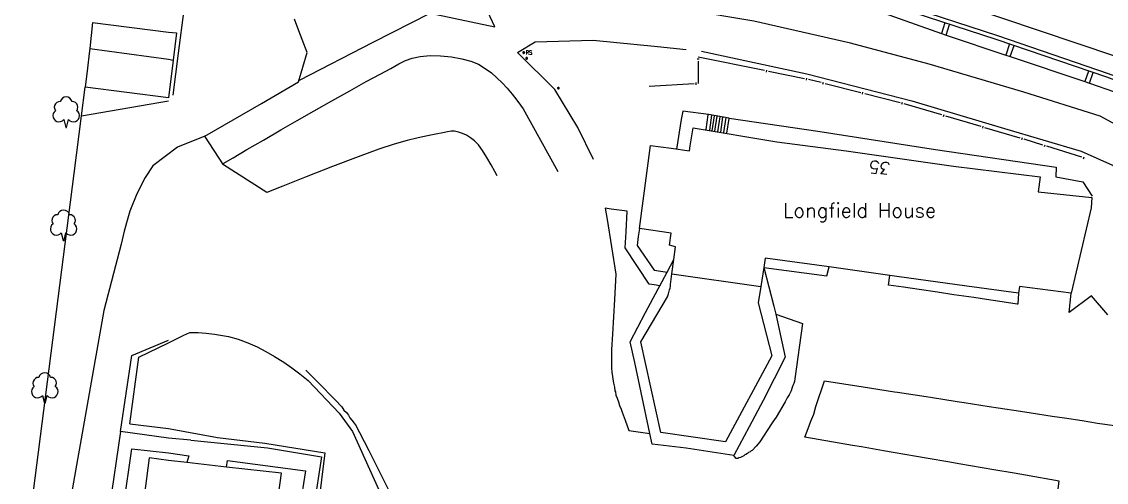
# Model space of a CAD drawing. Extents: x 427500 to 429848, y 434500 to 436505.
# Drawn here: x 428485.6 to 428592, y 435613.6 to 435658.7 of the extents above; entities that cross this region are included whole.
import ezdxf

# ---------------------------------------------------------------- set-up
doc = ezdxf.new("R2010")
doc.units = 0
doc.layers.get('0').update_dxf_attribs({"color": 222})
doc.layers.add('LPTIP_Ex_Base', color=8, linetype='Continuous')
doc.styles.add('MtXpl_Romans', font='romans__.ttf')
doc.styles.get("Standard").update_dxf_attribs({"font": 'romans.shx'})

# ---------------------------------------------------------------- blocks, each defined once
blk = doc.blocks.new('FENCE_UP')
at = {"color": 0, "linetype": 'ByBlock', "flags": 128}
blk.add_lwpolyline([(0, 0.5), (0, -0.5)], dxfattribs=at)
blk = doc.blocks.new('CIRCL')
at = {"color": 0, "linetype": 'ByBlock', "flags": 128}
for points in [[(0.5, 0), (0.475, 0.154), (0.404, 0.293), (0.293, 0.404), (0.154, 0.475), (0, 0.5), (-0.154, 0.475), (-0.293, 0.404), (-0.404, 0.293), (-0.475, 0.154), (-0.5, 0), (-0.475, -0.154), (-0.404, -0.293), (-0.293, -0.404), (-0.154, -0.475), (0, -0.5), (0.154, -0.475), (0.293, -0.404), (0.404, -0.293), (0.475, -0.154)], [(0.5, 0), (0.475, -0.154)]]:
    blk.add_lwpolyline(points, dxfattribs=at)

msp = doc.modelspace()

# ---------------------------------------------------------------- linework, layer by layer
at = {"layer": 'LPTIP_Ex_Base', "color": 251, "true_color": 0x636466}
for p, q in [((428492.55, 435658.65), (428492.28, 435656.1)), ((428492.55, 435658.65), (428500, 435657.7)), ((428500, 435657.7), (428500.79, 435657.65)), ((428500.79, 435657.65), (428500.46, 435654.95)), ((428492.28, 435656.1), (428492.23, 435655.62)), ((428492.28, 435656.1), (428500, 435655.05)), ((428492.23, 435655.62), (428492.04, 435654.16)), ((428500, 435655.05), (428500.46, 435654.95)), ((428500.46, 435654.95), (428500, 435651.25)), ((428492.04, 435654.16), (428491.82, 435652.3)), ((428491.46, 435649.49), (428491.82, 435652.3)), ((428500, 435651.25), (428491.82, 435652.3)), ((428491.46, 435649.49), (428500, 435650.98)), ((428490.74, 435643.85), (428491.46, 435649.49)), ((428550.3, 435649.13), (428549.84, 435646.23)), ((428550.3, 435649.13), (428550.3, 435649.13)), ((428503.56, 435647.49), (428500.87, 435646.41)), ((428500.87, 435646.41), (428498.45, 435644.6)), ((428546.56, 435641.15), (428547.3, 435646.6)), ((428547.3, 435646.6), (428549.3, 435646.31)), ((428549.3, 435646.31), (428551.11, 435646.05)), ((428551.11, 435646.05), (428551.19, 435646.55)), ((428551.19, 435646.55), (428551.19, 435646.55)), ((428498.45, 435644.6), (428497.7, 435643.45)), ((428482.3, 435577.95), (428490.74, 435643.85)), ((428497.7, 435643.45), (428496.9, 435641.85)), ((428496.9, 435641.85), (428496.2, 435640.15)), ((428546.2, 435638.45), (428546.56, 435641.15)), ((428496.2, 435640.15), (428496, 435639.45)), ((428543.42, 435640.36), (428542.85, 435640.43)), ((428542.85, 435640.43), (428543.02, 435639.33)), ((428544.99, 435640.15), (428543.42, 435640.36)), ((428544.89, 435638.12), (428544.99, 435640.15)), ((428590.51, 435640.48), (428588.55, 435632.1)), ((428496, 435639.45), (428495.65, 435638.2)), ((428543.02, 435639.33), (428543.89, 435633.98)), ((428495.65, 435638.2), (428495.35, 435636.9)), ((428544.81, 435636.54), (428544.89, 435638.12)), ((428546.2, 435638.45), (428546.09, 435637.65)), ((428549.3, 435638), (428546.2, 435638.45)), ((428549.15, 435636.8), (428549.3, 435638)), ((428495.35, 435636.9), (428493.65, 435630.4)), ((428546.09, 435637.65), (428545.97, 435636.78)), ((428545.97, 435636.78), (428547.65, 435634.38)), ((428549.75, 435636.65), (428549.15, 435636.8)), ((428547.15, 435633), (428544.81, 435636.54)), ((428549.58, 435635.4), (428549.75, 435636.65)), ((428548.92, 435634.18), (428549.58, 435635.4)), ((428549.39, 435634.01), (428549.58, 435635.4)), ((428558.4, 435634.63), (428558.1, 435632.75)), ((428558.55, 435635.55), (428558.4, 435634.63)), ((428558.4, 435634.63), (428559.4, 435630.85)), ((428558.4, 435634.63), (428564.6, 435633.8)), ((428564.81, 435634.68), (428558.55, 435635.55)), ((428564.6, 435633.8), (428564.81, 435634.68)), ((428570.78, 435633.85), (428564.81, 435634.68)), ((428543.89, 435633.98), (428543.75, 435631.5)), ((428547.65, 435634.38), (428548.29, 435634.28)), ((428548.2, 435632.84), (428548.92, 435634.18)), ((428548.29, 435634.28), (428548.92, 435634.18)), ((428549.25, 435632.95), (428549.39, 435634.01)), ((428549.39, 435634.01), (428558.1, 435632.75)), ((428570.64, 435632.91), (428570.78, 435633.85)), ((428571.44, 435633.76), (428570.78, 435633.85)), ((428578.33, 435632.8), (428571.44, 435633.76)), ((428546.8, 435630.2), (428548.05, 435632.55)), ((428547.63, 435632.92), (428547.15, 435633)), ((428548.2, 435632.84), (428547.63, 435632.92)), ((428548.05, 435632.55), (428548.2, 435632.84)), ((428549.15, 435632.45), (428549.2, 435632.6)), ((428549.2, 435632.6), (428549.25, 435632.8)), ((428549.25, 435632.8), (428549.25, 435632.95)), ((428558.1, 435632.75), (428557.85, 435631.15)), ((428572.1, 435632.69), (428570.64, 435632.91)), ((428573.64, 435632.47), (428572.1, 435632.69)), ((428575.45, 435632.2), (428573.64, 435632.47)), ((428583.4, 435632.1), (428578.33, 435632.8)), ((428583.5, 435632.75), (428583.4, 435632.1)), ((428588.55, 435632.1), (428583.5, 435632.75)), ((428543.75, 435631.5), (428543.55, 435628.1)), ((428546.35, 435627.35), (428548.95, 435631.75)), ((428548.95, 435631.75), (428549.05, 435632.05)), ((428549.05, 435632.05), (428549.15, 435632.45)), ((428577.03, 435631.96), (428575.45, 435632.2)), ((428579.02, 435631.67), (428577.03, 435631.96)), ((428580.24, 435631.49), (428579.02, 435631.67)), ((428582.2, 435631.2), (428580.24, 435631.49)), ((428583.4, 435632.1), (428583.31, 435631.03)), ((428588.35, 435630.2), (428588.55, 435632.1)), ((428590.55, 435631.85), (428588.35, 435630.2)), ((428592.15, 435630), (428590.55, 435631.85)), ((428493.65, 435630.4), (428490.4, 435611.9)), ((428557.85, 435631.15), (428559.2, 435625.95)), ((428559.4, 435630.85), (428559.57, 435630.06)), ((428583.24, 435631.04), (428582.2, 435631.2)), ((428583.31, 435631.03), (428583.24, 435631.04)), ((428545.3, 435627.35), (428546.8, 435630.2)), ((428559.57, 435630.06), (428560.5, 435625.85)), ((428559.57, 435630.06), (428562.2, 435629.15)), ((428501.51, 435627.99), (428502.1, 435628.25)), ((428502.1, 435628.25), (428502.9, 435628.25)), ((428502.9, 435628.25), (428503.7, 435628.2)), ((428562.2, 435629.15), (428561.45, 435623.7)), ((428496.42, 435626), (428500, 435627.51)), ((428497.08, 435625.83), (428500, 435627.25)), ((428500, 435627.25), (428501.51, 435627.99)), ((428503.7, 435628.2), (428504.5, 435628.1)), ((428504.5, 435628.1), (428505.9, 435627.85)), ((428505.9, 435627.85), (428506.85, 435627.6)), ((428506.85, 435627.6), (428507.8, 435627.25)), ((428507.8, 435627.25), (428508.7, 435626.85)), ((428543.55, 435628.1), (428543.45, 435626.6)), ((428545.75, 435625.3), (428545.3, 435627.35)), ((428548.3, 435618.45), (428546.35, 435627.35)), ((428508.7, 435626.85), (428509.55, 435626.4)), ((428509.55, 435626.4), (428510.4, 435625.9)), ((428543.45, 435626.6), (428543.45, 435624.75)), ((428495.3, 435618.55), (428496.42, 435626)), ((428496.2, 435619.3), (428497.08, 435625.83)), ((428510.4, 435625.9), (428511.3, 435625.35)), ((428511.3, 435625.35), (428512.1, 435624.8)), ((428547.23, 435618.35), (428545.75, 435625.3)), ((428559.2, 435625.95), (428554.65, 435617.55)), ((428560.5, 435625.85), (428558.35, 435621.6)), ((428512.1, 435624.8), (428512.9, 435624.2)), ((428512.9, 435624.2), (428513.7, 435623.55)), ((428513.49, 435624.56), (428514.7, 435623.35)), ((428543.45, 435624.75), (428543.5, 435624.35)), ((428543.5, 435624.35), (428543.65, 435623.3)), ((428513.7, 435623.55), (428516.75, 435620.35)), ((428514.7, 435623.35), (428516.35, 435621.65)), ((428543.65, 435623.3), (428543.75, 435622.9)), ((428543.75, 435622.9), (428543.8, 435622.55)), ((428561.25, 435623.05), (428561.15, 435622.75)), ((428561.35, 435623.25), (428561.25, 435623.05)), ((428561.4, 435623.45), (428561.35, 435623.25)), ((428561.45, 435623.7), (428561.4, 435623.45)), ((428563.5, 435621), (428564.34, 435623.5)), ((428564.34, 435623.5), (428564.34, 435623.51)), ((428564.34, 435623.51), (428568.14, 435622.92)), ((428568.14, 435622.92), (428571.23, 435622.44)), ((428543.8, 435622.55), (428543.85, 435622.45)), ((428543.85, 435622.45), (428543.9, 435622.1)), ((428543.9, 435622.1), (428544, 435621.8)), ((428560.7, 435621.85), (428560.5, 435621.45)), ((428560.9, 435622.15), (428560.7, 435621.85)), ((428561.1, 435622.55), (428560.9, 435622.15)), ((428561.15, 435622.75), (428561.1, 435622.55)), ((428571.23, 435622.44), (428571.51, 435622.4)), ((428571.51, 435622.4), (428574.32, 435621.97)), ((428574.32, 435621.97), (428574.74, 435621.9)), ((428574.74, 435621.9), (428577.37, 435621.5)), ((428516.35, 435621.65), (428517, 435620.95)), ((428517, 435620.95), (428517.2, 435620.65)), ((428544, 435621.8), (428544.15, 435621.45)), ((428544.15, 435621.45), (428544.25, 435621.1)), ((428544.25, 435621.1), (428544.4, 435620.75)), ((428558.35, 435621.6), (428556.95, 435619)), ((428560.5, 435621.45), (428559.6, 435619.95)), ((428563.3, 435620.25), (428563.5, 435621)), ((428577.37, 435621.5), (428578.06, 435621.39)), ((428578.06, 435621.39), (428580.52, 435621.01)), ((428580.52, 435621.01), (428581.38, 435620.88)), ((428581.38, 435620.88), (428583.58, 435620.54)), ((428516.75, 435620.35), (428518.05, 435618.55)), ((428517.2, 435620.65), (428517.45, 435620.4)), ((428517.45, 435620.4), (428517.65, 435620.15)), ((428517.65, 435620.15), (428517.8, 435619.9)), ((428517.8, 435619.9), (428518, 435619.65)), ((428544.4, 435620.75), (428544.5, 435620.45)), ((428544.5, 435620.45), (428544.8, 435619.65)), ((428559.6, 435619.95), (428559.3, 435619.5)), ((428563, 435619.55), (428563.3, 435620.25)), ((428583.58, 435620.54), (428584.62, 435620.38)), ((428584.62, 435620.38), (428586.68, 435620.06)), ((428586.68, 435620.06), (428587.89, 435619.88)), ((428587.89, 435619.88), (428589.64, 435619.61)), ((428496.2, 435619.3), (428500, 435618.85)), ((428500, 435618.85), (428504.8, 435617.95)), ((428518, 435619.65), (428518.2, 435619.35)), ((428518.2, 435619.35), (428518.4, 435619.1)), ((428518.4, 435619.1), (428518.55, 435618.8)), ((428518.55, 435618.8), (428518.75, 435618.45)), ((428544.8, 435619.65), (428545.15, 435618.65)), ((428545.15, 435618.65), (428547.23, 435618.35)), ((428556.95, 435619), (428555.48, 435616.26)), ((428559.15, 435619.3), (428558, 435617.55)), ((428559.3, 435619.5), (428559.15, 435619.3)), ((428562.43, 435618), (428562.75, 435618.85)), ((428562.75, 435618.85), (428563, 435619.55)), ((428589.64, 435619.61), (428591.14, 435619.38)), ((428591.14, 435619.38), (428592.82, 435619.12)), ((428495.3, 435618.55), (428493.4, 435605.65)), ((428500, 435617.9), (428495.3, 435618.55)), ((428502.2, 435617.7), (428500, 435617.9)), ((428502.2, 435617.7), (428509.7, 435616.95)), ((428504.8, 435617.95), (428509.45, 435617.4)), ((428518.05, 435618.55), (428521.8, 435610.3)), ((428518.75, 435618.45), (428519.65, 435616.7)), ((428547.45, 435617.3), (428547.23, 435618.35)), ((428554.65, 435617.55), (428548.3, 435618.45)), ((428567.11, 435617.19), (428562.43, 435618)), ((428494.8, 435605.6), (428496.4, 435616.85)), ((428496.4, 435616.85), (428500, 435616.45)), ((428509.45, 435617.4), (428515.35, 435616.45)), ((428509.7, 435616.95), (428515, 435616.05)), ((428519.65, 435616.7), (428521.75, 435612.5)), ((428550.8, 435616.9), (428547.45, 435617.3)), ((428555.45, 435616.2), (428550.8, 435616.9)), ((428556.9, 435616.5), (428556.8, 435616.4)), ((428557.05, 435616.55), (428556.9, 435616.5)), ((428557.15, 435616.65), (428557.05, 435616.55)), ((428557.25, 435616.7), (428557.15, 435616.65)), ((428557.65, 435617.1), (428557.25, 435616.7)), ((428557.85, 435617.35), (428557.65, 435617.1)), ((428558, 435617.55), (428557.85, 435617.35)), ((428567.97, 435617.04), (428567.11, 435617.19)), ((428570.15, 435616.66), (428567.97, 435617.04)), ((428571.09, 435616.5), (428570.15, 435616.66)), ((428573.38, 435616.1), (428571.09, 435616.5)), ((428498.1, 435615.95), (428496.9, 435606.55)), ((428500, 435615.7), (428498.1, 435615.95)), ((428500, 435616.45), (428502, 435616.15)), ((428501.8, 435615.5), (428500, 435615.7)), ((428502, 435616.15), (428501.8, 435615.5)), ((428505.69, 435615.06), (428501.8, 435615.5)), ((428505.69, 435615.06), (428505.8, 435615.7)), ((428505.8, 435615.7), (428513.45, 435614.7)), ((428515, 435616.05), (428513.9, 435608.85)), ((428515.35, 435616.45), (428514.3, 435608.3)), ((428555.48, 435616.26), (428555.45, 435616.2)), ((428555.55, 435616.05), (428555.45, 435616.2)), ((428555.7, 435615.9), (428555.55, 435616.05)), ((428555.85, 435615.9), (428555.7, 435615.9)), ((428555.95, 435615.95), (428555.85, 435615.9)), ((428556.1, 435616), (428555.95, 435615.95)), ((428556.3, 435616.1), (428556.1, 435616)), ((428556.45, 435616.15), (428556.3, 435616.1)), ((428556.55, 435616.25), (428556.45, 435616.15)), ((428556.65, 435616.3), (428556.55, 435616.25)), ((428556.8, 435616.4), (428556.65, 435616.3)), ((428574.32, 435615.94), (428573.38, 435616.1)), ((428576.64, 435615.54), (428574.32, 435615.94)), ((428577.54, 435615.39), (428576.64, 435615.54)), ((428511.1, 435614.45), (428505.69, 435615.06)), ((428510.2, 435608.2), (428511.1, 435614.45)), ((428513.45, 435614.7), (428512.45, 435608.35)), ((428579.81, 435614.99), (428577.54, 435615.39)), ((428580.97, 435614.79), (428579.81, 435614.99)), ((428582.96, 435614.45), (428580.97, 435614.79)), ((428584.07, 435614.26), (428582.96, 435614.45)), ((428587.38, 435613.68), (428584.07, 435614.26)), ((428586.79, 435609.07), (428587.38, 435613.68))]:
    msp.add_line(p, q, dxfattribs=at)
at = {"layer": 'LPTIP_Ex_Base', "color": 251, "true_color": 0x636466, "flags": 128}
for points in [[(428495.82, 435681.7), (428503.96, 435679.62), (428503.57, 435676.27), (428502.63, 435668.43), (428500.96, 435655.63), (428500.42, 435651.53)], [(428611.72, 435648.42), (428611, 435648.76), (428601.74, 435652.2), (428592.84, 435655.33), (428581.86, 435659.03), (428572.64, 435662.14), (428561.65, 435665.66), (428550.92, 435668.8), (428540.43, 435671.73), (428533.03, 435673.71), (428532.62, 435673.78)], [(428512.84, 435652.98), (428520.08, 435656.73), (428525.66, 435659.56), (428532.03, 435658.23), (428529.28, 435664.13), (428528.77, 435667.18), (428529.05, 435668.35), (428529.95, 435670.75)], [(428560.32, 435664.14), (428571.86, 435660.43), (428581.34, 435657.37), (428592.17, 435653.66), (428600.93, 435650.4), (428603.83, 435649.44), (428603.71, 435649.06), (428600.8, 435650.02), (428592.04, 435653.28), (428581.21, 435656.99), (428571.74, 435660.05)], [(428558.87, 435661.27), (428568.65, 435660.11), (428575.83, 435657.58), (428576.29, 435657.41), (428582.14, 435655.46), (428582.58, 435655.32), (428589.9, 435652.86), (428590.36, 435652.7), (428592.81, 435651.86)], [(428602.62, 435636.59), (428602.15, 435639.25), (428598.35, 435644.79), (428595.42, 435647.28), (428591.4, 435649.45), (428583.9, 435651.83), (428574.62, 435654.55), (428566.9, 435656.63), (428557.41, 435658.78), (428550.8, 435659.88), (428541.67, 435660.74), (428533.94, 435660.8), (428530.87, 435660.74)], [(428532.25, 435643.61), (428532, 435644.05), (428531.65, 435644.68), (428531.24, 435645.41), (428530.81, 435646.09), (428530.4, 435646.64), (428530.02, 435647.03), (428529.64, 435647.34), (428529.25, 435647.59), (428528.85, 435647.78), (428528.44, 435647.91), (428528.07, 435647.98), (428527.74, 435647.99), (428527.37, 435647.94), (428526.9, 435647.84), (428526.23, 435647.69), (428525.41, 435647.52), (428524.49, 435647.33), (428523.42, 435647.07), (428522.15, 435646.72), (428520.63, 435646.22), (428518.6, 435645.49), (428516.09, 435644.52), (428513.5, 435643.51), (428511.22, 435642.6), (428509.64, 435641.98), (428505.4, 435644.7), (428503.56, 435647.49), (428509.13, 435650.7), (428512.75, 435652.82), (428513.6, 435655.7), (428512.78, 435657.84), (428512.35, 435658.96)], [(428576.16, 435658.62), (428575.83, 435657.58), (428576.29, 435657.41), (428576.63, 435658.46)], [(428541.7, 435645.23), (428540.16, 435648.34), (428537.89, 435652.07), (428534.24, 435655.71), (428535.97, 435656.75), (428541.65, 435656.93), (428547.96, 435656.28), (428550.78, 435656.01)], [(428582.51, 435656.54), (428582.14, 435655.46), (428582.58, 435655.32), (428582.95, 435656.39)], [(428505.35, 435644.81), (428506.33, 435645.38), (428507.7, 435646.18), (428509.32, 435647.12), (428511.01, 435648.11), (428512.64, 435649.04), (428514.28, 435649.98), (428516.03, 435650.97), (428517.78, 435651.96), (428519.4, 435652.85), (428520.77, 435653.59), (428521.8, 435654.15), (428522.59, 435654.59), (428523.25, 435654.92), (428523.91, 435655.16), (428524.7, 435655.32), (428525.66, 435655.4), (428526.7, 435655.38), (428527.77, 435655.27), (428528.78, 435655.1), (428529.67, 435654.86), (428530.42, 435654.55), (428531.08, 435654.15), (428531.68, 435653.7), (428532.22, 435653.22), (428532.74, 435652.74), (428533.24, 435652.21), (428533.73, 435651.62), (428534.16, 435651.04), (428534.52, 435650.54), (428534.78, 435650.18), (428538.2, 435644.05)], [(428558.48, 435653.93), (428551.95, 435655.24), (428551.95, 435655.24)], [(428551.95, 435654.84), (428551.97, 435652.66), (428551.97, 435652.66)], [(428552.28, 435655.85), (428562.62, 435653.63), (428572.91, 435650.96), (428582, 435648.26), (428589.55, 435646.04), (428592.61, 435644.65), (428595.51, 435642.05), (428598.39, 435638.55)], [(428562.4, 435653.14), (428558.87, 435653.85)], [(428590.25, 435653.89), (428589.9, 435652.86), (428590.36, 435652.7), (428590.71, 435653.73)], [(428564.03, 435652.75), (428562.8, 435653.06), (428562.8, 435653.06)], [(428551.57, 435652.64), (428547.14, 435652.37)], [(428567.91, 435651.76), (428564.42, 435652.65)], [(428571.79, 435650.78), (428568.3, 435651.66)], [(428575.87, 435649.58), (428572.17, 435650.68), (428572.17, 435650.68)], [(428555, 435649.27), (428552.97, 435649.62), (428550.47, 435649.95), (428550.3, 435649.13)], [(428552.9, 435649.61), (428552.7, 435648.16)], [(428553.28, 435649.56), (428553.06, 435648.1)], [(428553.53, 435649.5), (428553.3, 435648.03)], [(428553.78, 435649.46), (428553.56, 435647.99)], [(428554.09, 435649.41), (428553.87, 435647.94)], [(428554.35, 435649.36), (428554.15, 435647.9)], [(428554.67, 435649.32), (428554.46, 435647.85)], [(428554.97, 435649.25), (428554.75, 435647.8)], [(428554.99, 435649.27), (428563.71, 435647.98), (428575.24, 435646.18), (428587.08, 435644.47), (428587.04, 435643.53), (428589.7, 435643.03), (428590.62, 435641.62)], [(428579.71, 435648.45), (428576.26, 435649.47)], [(428551.19, 435646.55), (428551.46, 435648.32), (428559.69, 435646.96), (428566.49, 435646.08), (428577, 435644.57), (428585.52, 435643.5), (428585.32, 435642.06), (428590.59, 435641.5), (428590.51, 435640.48)], [(428583.55, 435647.31), (428580.09, 435648.33)], [(428585.78, 435646.63), (428583.93, 435647.2), (428583.93, 435647.2)], [(428589.6, 435645.45), (428586.16, 435646.51)], [(428589.99, 435645.33), (428589.99, 435645.33)]]:
    msp.add_lwpolyline(points, dxfattribs=at)
at = {"layer": 'LPTIP_Ex_Base', "color": 251, "true_color": 0x636466}
for points in [[(428488.93, 435650), (428488.79, 435649.87), (428488.7, 435649.71), (428488.67, 435649.52), (428488.69, 435649.34), (428488.77, 435649.17), (428488.89, 435649.03), (428489.06, 435648.94), (428489.24, 435648.91), (428489.42, 435648.93), (428489.59, 435649.01), (428489.73, 435649.13), (428489.73, 435649.14), (428489.93, 435648.36), (428490.01, 435648.36), (428490.19, 435649.14), (428490.19, 435649.14), (428490.33, 435649.01), (428490.5, 435648.93), (428490.68, 435648.91), (428490.87, 435648.94), (428491.04, 435649.03), (428491.16, 435649.17), (428491.24, 435649.34), (428491.27, 435649.53), (428491.23, 435649.71), (428491.14, 435649.88), (428491, 435650), (428491.09, 435650.16), (428491.12, 435650.34), (428491.09, 435650.52), (428491.01, 435650.67), (428490.88, 435650.8), (428490.72, 435650.88), (428490.54, 435650.9), (428490.54, 435650.9), (428490.46, 435651.08), (428490.33, 435651.23), (428490.16, 435651.33), (428489.96, 435651.36), (428489.76, 435651.33), (428489.59, 435651.23), (428489.46, 435651.08), (428489.38, 435650.9), (428489.2, 435650.88), (428489.04, 435650.8), (428488.91, 435650.67), (428488.83, 435650.51), (428488.8, 435650.33), (428488.84, 435650.15), (428488.93, 435650)], [(428488.68, 435638.9), (428488.54, 435638.77), (428488.45, 435638.61), (428488.42, 435638.42), (428488.44, 435638.24), (428488.52, 435638.07), (428488.64, 435637.93), (428488.81, 435637.84), (428488.99, 435637.81), (428489.17, 435637.83), (428489.34, 435637.91), (428489.48, 435638.03), (428489.48, 435638.03), (428489.68, 435637.26), (428489.76, 435637.26), (428489.94, 435638.04), (428489.94, 435638.04), (428490.08, 435637.91), (428490.25, 435637.83), (428490.43, 435637.81), (428490.62, 435637.84), (428490.79, 435637.93), (428490.91, 435638.07), (428490.99, 435638.24), (428491.02, 435638.43), (428490.98, 435638.61), (428490.89, 435638.78), (428490.75, 435638.9), (428490.84, 435639.06), (428490.87, 435639.24), (428490.84, 435639.41), (428490.76, 435639.58), (428490.63, 435639.7), (428490.47, 435639.78), (428490.29, 435639.8), (428490.29, 435639.8), (428490.21, 435639.98), (428490.08, 435640.13), (428489.91, 435640.23), (428489.71, 435640.26), (428489.51, 435640.23), (428489.34, 435640.13), (428489.21, 435639.98), (428489.13, 435639.8), (428488.95, 435639.78), (428488.79, 435639.7), (428488.66, 435639.57), (428488.58, 435639.41), (428488.55, 435639.23), (428488.59, 435639.05), (428488.68, 435638.9)], [(428486.83, 435622.95), (428486.69, 435622.82), (428486.6, 435622.66), (428486.57, 435622.47), (428486.59, 435622.29), (428486.67, 435622.12), (428486.79, 435621.98), (428486.96, 435621.89), (428487.14, 435621.86), (428487.32, 435621.88), (428487.49, 435621.96), (428487.63, 435622.08), (428487.63, 435622.09), (428487.83, 435621.31), (428487.91, 435621.31), (428488.09, 435622.09), (428488.09, 435622.09), (428488.23, 435621.96), (428488.4, 435621.88), (428488.59, 435621.86), (428488.77, 435621.89), (428488.94, 435621.98), (428489.06, 435622.12), (428489.14, 435622.29), (428489.17, 435622.48), (428489.13, 435622.66), (428489.04, 435622.83), (428488.9, 435622.95), (428488.99, 435623.11), (428489.02, 435623.29), (428488.99, 435623.47), (428488.91, 435623.62), (428488.78, 435623.75), (428488.62, 435623.83), (428488.44, 435623.85), (428488.44, 435623.85), (428488.36, 435624.03), (428488.23, 435624.18), (428488.06, 435624.28), (428487.86, 435624.31), (428487.66, 435624.28), (428487.49, 435624.18), (428487.36, 435624.03), (428487.28, 435623.85), (428487.1, 435623.83), (428486.94, 435623.75), (428486.81, 435623.62), (428486.72, 435623.46), (428486.7, 435623.28), (428486.74, 435623.1), (428486.83, 435622.95)]]:
    msp.add_lwpolyline(points, dxfattribs=at)

# ---------------------------------------------------------------- block references
at = {"layer": 'LPTIP_Ex_Base', "color": 251, "true_color": 0x636466, "xscale": 0.16, "yscale": 0.16, "zscale": 0.16}
msp.add_blockref('CIRCL', (428534.85, 435655.7), dxfattribs=at)
at = {"layer": 'LPTIP_Ex_Base', "color": 251, "true_color": 0x636466}
for name, p, xscale, yscale, zscale, rotation in [('CIRCL', (428535.14, 435655.13), 0.16, 0.16, 0.16, 136.755742), ('FENCE_UP', (428551.95, 435655.04), 0.2, 0.2, 0.2, 270.480438), ('FENCE_UP', (428558.68, 435653.89), 0.2, 0.2, 0.2, 168.656012), ('FENCE_UP', (428551.77, 435652.65), 0.2, 0.2, 0.2, 183.413527), ('FENCE_UP', (428562.6, 435653.1), 0.2, 0.2, 0.2, 168.656012), ('FENCE_UP', (428564.23, 435652.7), 0.2, 0.2, 0.2, 165.723288), ('CIRCL', (428538.25, 435652.21), 0.16, 0.16, 0.16, 136.755742), ('FENCE_UP', (428568.1, 435651.71), 0.2, 0.2, 0.2, 165.723288), ('FENCE_UP', (428571.98, 435650.73), 0.2, 0.2, 0.2, 165.723288), ('FENCE_UP', (428576.07, 435649.53), 0.2, 0.2, 0.2, 163.514778), ('FENCE_UP', (428579.9, 435648.39), 0.2, 0.2, 0.2, 163.514778), ('FENCE_UP', (428583.74, 435647.26), 0.2, 0.2, 0.2, 163.514778), ('FENCE_UP', (428585.97, 435646.57), 0.2, 0.2, 0.2, 162.833501), ('FENCE_UP', (428589.79, 435645.39), 0.2, 0.2, 0.2, 162.833501)]:
    msp.add_blockref(name, p, dxfattribs=dict(at, xscale=xscale, yscale=yscale, zscale=zscale, rotation=rotation))

# ---------------------------------------------------------------- texts
at = {"layer": 'LPTIP_Ex_Base', "color": 251, "true_color": 0x636466, "width": 0.8}
msp.add_text('RS', height=0.4, dxfattribs=at).set_placement((428535.05, 435655.5))
at = {"layer": 'LPTIP_Ex_Base', "color": 251, "true_color": 0x636466, "style": 'MtXpl_Romans'}
msp.add_text('35', height=1.2, rotation=173.3, dxfattribs=at).set_placement((428570.85, 435644.9))
msp.add_text('Longfield House', height=1.4, dxfattribs=at).set_placement((428560.29, 435639.53))

doc.saveas('drawing.dxf')
